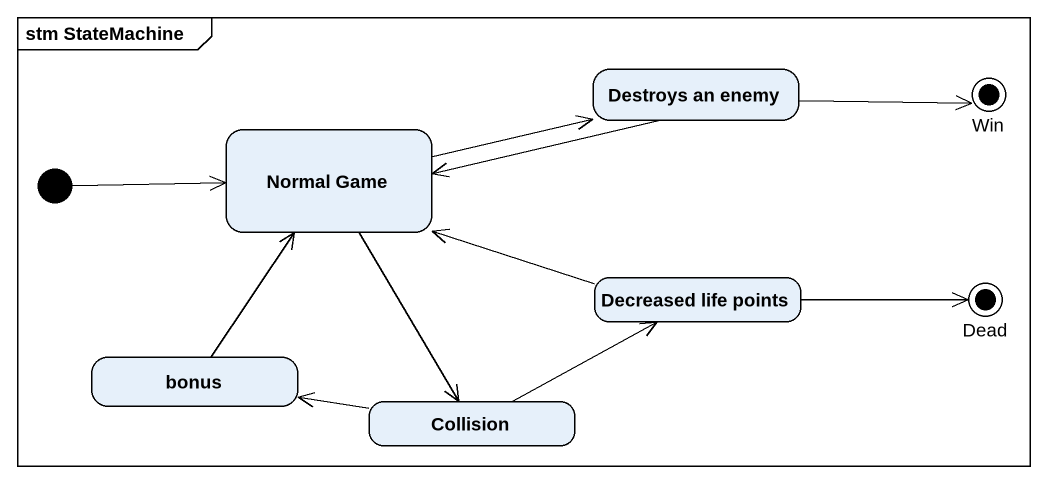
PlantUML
@startuml
mainframe stm StateMachine
hide empty description
state "Destroys an enemy" as Destroys_an_enemy
state Win <<end>>
state "Normal Game" as Normal_Game
state "Decreased life points" as Decreased_life_points
state Dead <<end>>
state bonus
state Collision
[*] -right-> Normal_Game
Destroys_an_enemy -right-> Win
Destroys_an_enemy -left-> Normal_Game
Normal_Game -right-> Destroys_an_enemy
Normal_Game --> Collision
Decreased_life_points -left-> Normal_Game
Decreased_life_points -right-> Dead
bonus -up-> Normal_Game
Collision -right-> Decreased_life_points
Collision -left-> bonus
@enduml
